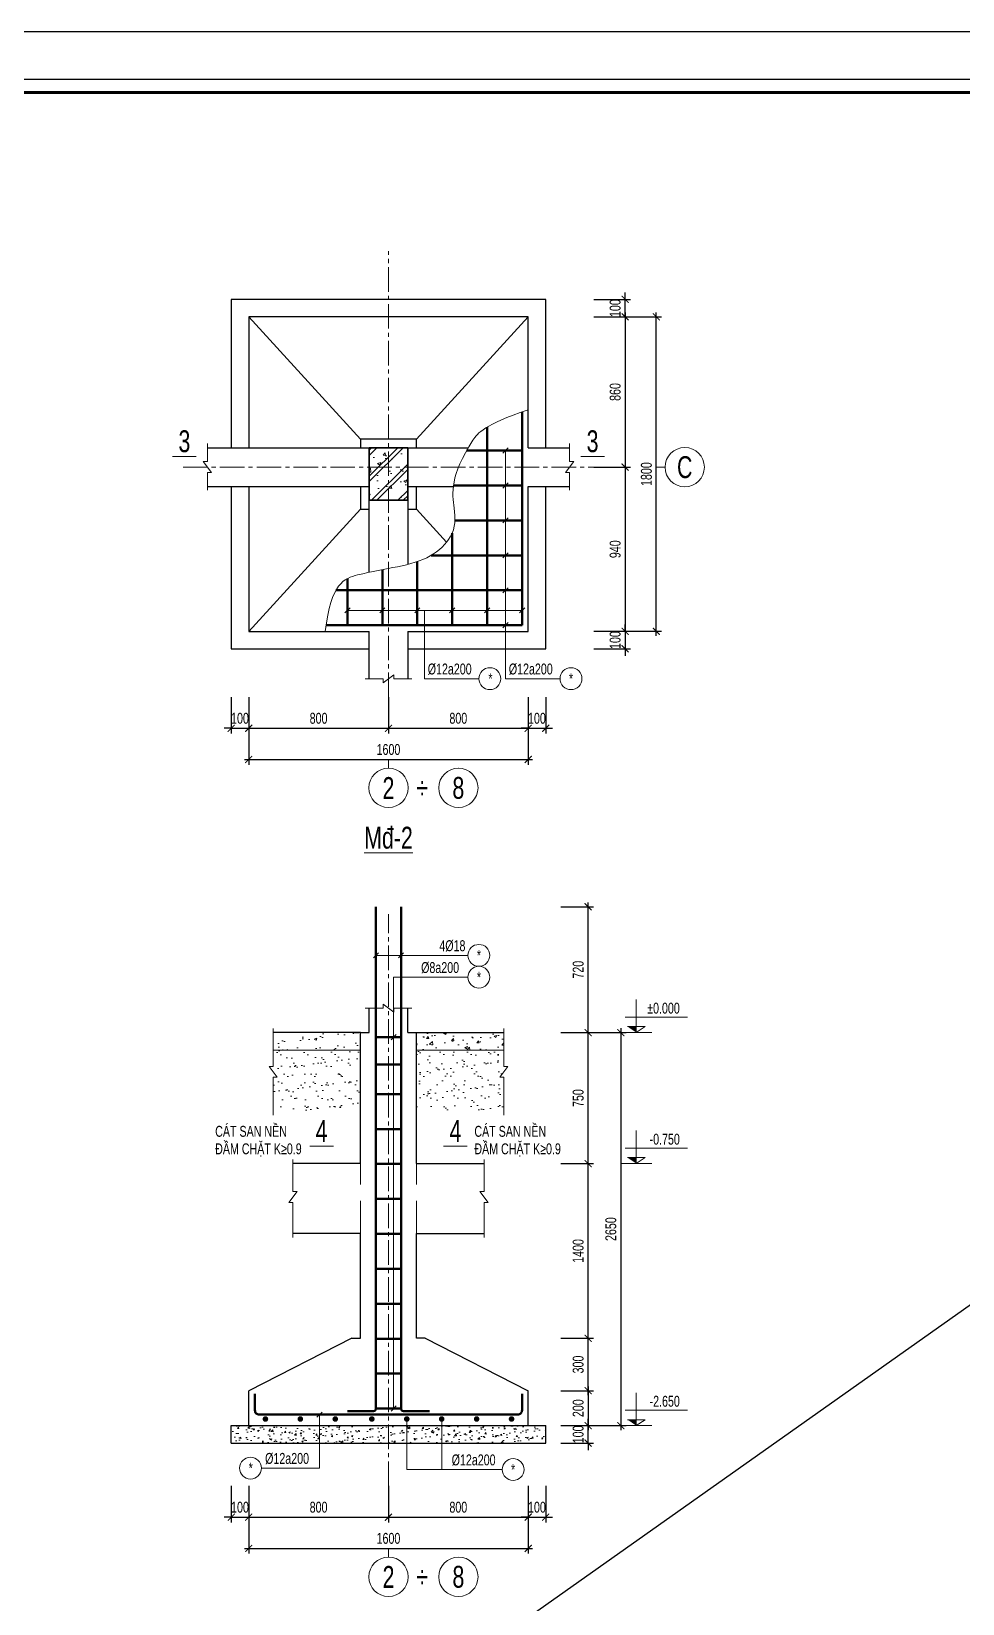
# Model space of a CAD drawing. Header units: millimetres. Extents: x 0 to 84100, y 0 to 59400.
# Drawn here: x 21322 to 42645, y 23405 to 59400 of the extents above; entities that cross this region are included whole.
import ezdxf
from ezdxf.enums import TextEntityAlignment as Align

# ---------------------------------------------------------------- set-up
doc = ezdxf.new("R2010")
doc.units = ezdxf.units.MM
doc.header["$LTSCALE"] = 750
doc.header["$MEASUREMENT"] = 0
doc.linetypes.add('CENTER2', pattern=[1.125, 0.75, -0.125, 0.125, -0.125])
doc.linetypes.add('HIDDEN', pattern=[0.375, 0.25, -0.125])
doc.layers.add('CDC-KHUNGTEN', color=9, linetype='Continuous')
for name, color, linetype, lineweight in [('CDC_01.AXIS', 160, 'CENTER2', 13), ('CDC_02.DIM', 1, 'Continuous', 18), ('CDC_03.BORDER', 3, 'Continuous', 25), ('CDC_04.HIDDEN', 8, 'HIDDEN', 15), ('CDC_05.STEEL', 4, 'Continuous', 50), ('CDC_06.TEXT', 2, 'Continuous', 18), ('CDC_09.COLUMN', 4, 'Continuous', 35), ('CDC_10.HATCH', 251, 'Continuous', 9), ('CDC_11.NOTE', 8, 'Continuous', 18), ('CDC_14.STEELNUM', 9, 'Continuous', 18), ('STEEL_NODE', 6, 'Continuous', 50)]:
    doc.layers.add(name, color=color, linetype=linetype, lineweight=lineweight)
doc.layers.add('KCS_Plotter', color=11, linetype='Continuous', plot=False)
doc.styles.add('KCS_SMTEXT', font='arial.ttf', dxfattribs={"width": 0.7})
doc.styles.add('SMTEXT', font='arial.ttf', dxfattribs={"width": 0.7})
doc.dimstyles.new('KCS_DIM100-25', dxfattribs={"dimscale": 100, "dimtxt": 2.5, "dimasz": 1.6, "dimexe": 1.2, "dimexo": 0, "dimgap": 1, "dimtad": 1, "dimdec": 0, "dimlfac": 0.25, "dimzin": 0, "dimdsep": 46, "dimtxsty": 'KCS_SMTEXT', "dimblk": 'ARCHTICK', "dimcen": 0, "dimdle": 1, "dimclrd": 256, "dimclre": 256, "dimclrt": 2, "dimadec": 0, "dimazin": 0, "dimtfac": 1, "dimtdec": 0, "dimtix": 1, "dimtmove": 2, "dimatfit": 3, "dimfxl": 1, "dimtolj": 1, "dimtzin": 0, "dimarcsym": 0})

# ---------------------------------------------------------------- blocks, each defined once
blk = doc.blocks.new('_ArchTick')
at = {"color": 0, "linetype": 'ByBlock', "const_width": 0.15}
blk.add_lwpolyline([(-0.5, -0.5), (0.5, 0.5)], dxfattribs=at)
blk = doc.blocks.new('*D35')
at = {"layer": 'CDC_02.DIM', "lineweight": -2, "transparency": 16777216}
for p, q in [((25898, 44159), (25898, 43325)), ((26298, 44159), (26298, 43325)), ((25898, 43445), (25738, 43445)), ((25898, 43445), (26298, 43445)), ((26298, 43445), (26458, 43445))]:
    blk.add_line(p, q, dxfattribs=at)
at = {"layer": 'DEFPOINTS', "color": 0, "transparency": 16777216}
for p in [(25898, 44159), (26298, 44159), (26298, 43445)]:
    blk.add_point(p, dxfattribs=at)
at = {"layer": 'CDC_02.DIM', "lineweight": -2, "transparency": 16777216, "xscale": 160, "yscale": 160, "zscale": 160}
blk.add_blockref('_ArchTick', (25898, 43445), dxfattribs=at)
at = {"layer": 'CDC_02.DIM', "lineweight": -2, "transparency": 16777216, "xscale": 160, "yscale": 160, "zscale": 160, "rotation": 180}
blk.add_blockref('_ArchTick', (26298, 43445), dxfattribs=at)
at = {"layer": 'CDC_02.DIM', "color": 2, "transparency": 16777216, "insert": (26098, 43673), "char_height": 250, "attachment_point": 5, "style": 'KCS_SMTEXT'}
blk.add_mtext('\\A1;100', dxfattribs=at)
blk = doc.blocks.new('*D36')
at = {"layer": 'CDC_02.DIM', "lineweight": -2, "transparency": 16777216}
for p, q in [((26298, 44159), (26298, 43325)), ((29498, 44159), (29498, 43325)), ((26198, 43445), (29598, 43445))]:
    blk.add_line(p, q, dxfattribs=at)
at = {"layer": 'DEFPOINTS', "color": 0, "transparency": 16777216}
for p in [(26298, 44159), (29498, 44159), (29498, 43445)]:
    blk.add_point(p, dxfattribs=at)
at = {"layer": 'CDC_02.DIM', "lineweight": -2, "transparency": 16777216, "xscale": 160, "yscale": 160, "zscale": 160, "rotation": 180}
blk.add_blockref('_ArchTick', (26298, 43445), dxfattribs=at)
at = {"layer": 'CDC_02.DIM', "lineweight": -2, "transparency": 16777216, "xscale": 160, "yscale": 160, "zscale": 160}
blk.add_blockref('_ArchTick', (29498, 43445), dxfattribs=at)
at = {"layer": 'CDC_02.DIM', "color": 2, "transparency": 16777216, "insert": (27898, 43673), "char_height": 250, "attachment_point": 5, "style": 'KCS_SMTEXT'}
blk.add_mtext('\\A1;800', dxfattribs=at)
blk = doc.blocks.new('*D37')
at = {"layer": 'CDC_02.DIM', "lineweight": -2, "transparency": 16777216}
for p, q in [((29498, 44159), (29498, 43325)), ((32698, 44159), (32698, 43325)), ((29398, 43445), (32798, 43445))]:
    blk.add_line(p, q, dxfattribs=at)
at = {"layer": 'DEFPOINTS', "color": 0, "transparency": 16777216}
for p in [(29498, 44159), (32698, 44159), (32698, 43445)]:
    blk.add_point(p, dxfattribs=at)
at = {"layer": 'CDC_02.DIM', "lineweight": -2, "transparency": 16777216, "xscale": 160, "yscale": 160, "zscale": 160, "rotation": 180}
blk.add_blockref('_ArchTick', (29498, 43445), dxfattribs=at)
at = {"layer": 'CDC_02.DIM', "lineweight": -2, "transparency": 16777216, "xscale": 160, "yscale": 160, "zscale": 160}
blk.add_blockref('_ArchTick', (32698, 43445), dxfattribs=at)
at = {"layer": 'CDC_02.DIM', "color": 2, "transparency": 16777216, "insert": (31098, 43673), "char_height": 250, "attachment_point": 5, "style": 'KCS_SMTEXT'}
blk.add_mtext('\\A1;800', dxfattribs=at)
blk = doc.blocks.new('*D38')
at = {"layer": 'CDC_02.DIM', "lineweight": -2, "transparency": 16777216}
for p, q in [((32698, 44159), (32698, 43325)), ((33098, 44159), (33098, 43325)), ((32698, 43445), (32538, 43445)), ((32698, 43445), (33098, 43445)), ((33098, 43445), (33258, 43445))]:
    blk.add_line(p, q, dxfattribs=at)
at = {"layer": 'DEFPOINTS', "color": 0, "transparency": 16777216}
for p in [(32698, 44159), (33098, 44159), (33098, 43445)]:
    blk.add_point(p, dxfattribs=at)
at = {"layer": 'CDC_02.DIM', "lineweight": -2, "transparency": 16777216, "xscale": 160, "yscale": 160, "zscale": 160}
blk.add_blockref('_ArchTick', (32698, 43445), dxfattribs=at)
at = {"layer": 'CDC_02.DIM', "lineweight": -2, "transparency": 16777216, "xscale": 160, "yscale": 160, "zscale": 160, "rotation": 180}
blk.add_blockref('_ArchTick', (33098, 43445), dxfattribs=at)
at = {"layer": 'CDC_02.DIM', "color": 2, "transparency": 16777216, "insert": (32898, 43673), "char_height": 250, "attachment_point": 5, "style": 'KCS_SMTEXT'}
blk.add_mtext('\\A1;100', dxfattribs=at)
blk = doc.blocks.new('*D39')
at = {"layer": 'CDC_02.DIM', "lineweight": -2, "transparency": 16777216}
for p, q in [((26298, 44159), (26298, 42611)), ((32698, 44159), (32698, 42611)), ((26198, 42731), (32798, 42731))]:
    blk.add_line(p, q, dxfattribs=at)
at = {"layer": 'DEFPOINTS', "color": 0, "transparency": 16777216}
for p in [(26298, 44159), (32698, 44159), (32698, 42731)]:
    blk.add_point(p, dxfattribs=at)
at = {"layer": 'CDC_02.DIM', "lineweight": -2, "transparency": 16777216, "xscale": 160, "yscale": 160, "zscale": 160, "rotation": 180}
blk.add_blockref('_ArchTick', (26298, 42731), dxfattribs=at)
at = {"layer": 'CDC_02.DIM', "lineweight": -2, "transparency": 16777216, "xscale": 160, "yscale": 160, "zscale": 160}
blk.add_blockref('_ArchTick', (32698, 42731), dxfattribs=at)
at = {"layer": 'CDC_02.DIM', "color": 2, "transparency": 16777216, "insert": (29498, 42958), "char_height": 250, "attachment_point": 5, "style": 'KCS_SMTEXT'}
blk.add_mtext('\\A1;1600', dxfattribs=at)
blk = doc.blocks.new('*D40')
at = {"layer": 'CDC_02.DIM', "lineweight": -2, "transparency": 16777216}
for p, q in [((34918, 52965), (34918, 49325)), ((34204, 52865), (35038, 52865)), ((34204, 49425), (35038, 49425))]:
    blk.add_line(p, q, dxfattribs=at)
at = {"layer": 'DEFPOINTS', "color": 0, "transparency": 16777216}
for p in [(34204, 52865), (34204, 49425), (34918, 49425)]:
    blk.add_point(p, dxfattribs=at)
at = {"layer": 'CDC_02.DIM', "lineweight": -2, "transparency": 16777216, "xscale": 160, "yscale": 160, "zscale": 160}
for p, rotation in [((34918, 52865), 90), ((34918, 49425), 270)]:
    blk.add_blockref('_ArchTick', p, dxfattribs=dict(at, rotation=rotation))
at = {"layer": 'CDC_02.DIM', "color": 2, "transparency": 16777216, "insert": (34690, 51145), "char_height": 250, "attachment_point": 5, "rotation": 90, "style": 'KCS_SMTEXT'}
blk.add_mtext('\\A1;860', dxfattribs=at)
blk = doc.blocks.new('*D41')
at = {"layer": 'CDC_02.DIM', "lineweight": -2, "transparency": 16777216}
for p, q in [((34204, 49425), (35038, 49425)), ((34918, 49525), (34918, 45565)), ((34204, 45665), (35038, 45665))]:
    blk.add_line(p, q, dxfattribs=at)
at = {"layer": 'DEFPOINTS', "color": 0, "transparency": 16777216}
for p in [(34204, 49425), (34204, 45665), (34918, 45665)]:
    blk.add_point(p, dxfattribs=at)
at = {"layer": 'CDC_02.DIM', "lineweight": -2, "transparency": 16777216, "xscale": 160, "yscale": 160, "zscale": 160}
for p, rotation in [((34918, 49425), 90), ((34918, 45665), 270)]:
    blk.add_blockref('_ArchTick', p, dxfattribs=dict(at, rotation=rotation))
at = {"layer": 'CDC_02.DIM', "color": 2, "transparency": 16777216, "insert": (34690, 47545), "char_height": 250, "attachment_point": 5, "rotation": 90, "style": 'KCS_SMTEXT'}
blk.add_mtext('\\A1;940', dxfattribs=at)
blk = doc.blocks.new('*D42')
at = {"layer": 'CDC_02.DIM', "lineweight": -2, "transparency": 16777216}
for p, q in [((34918, 45665), (34918, 45825)), ((34204, 45665), (35038, 45665)), ((34918, 45665), (34918, 45265)), ((34204, 45265), (35038, 45265)), ((34918, 45265), (34918, 45105))]:
    blk.add_line(p, q, dxfattribs=at)
at = {"layer": 'DEFPOINTS', "color": 0, "transparency": 16777216}
for p in [(34204, 45665), (34204, 45265), (34918, 45265)]:
    blk.add_point(p, dxfattribs=at)
at = {"layer": 'CDC_02.DIM', "lineweight": -2, "transparency": 16777216, "xscale": 160, "yscale": 160, "zscale": 160}
for p, rotation in [((34918, 45665), 270), ((34918, 45265), 90)]:
    blk.add_blockref('_ArchTick', p, dxfattribs=dict(at, rotation=rotation))
at = {"layer": 'CDC_02.DIM', "color": 2, "transparency": 16777216, "insert": (34690, 45465), "char_height": 250, "attachment_point": 5, "rotation": 90, "style": 'KCS_SMTEXT'}
blk.add_mtext('\\A1;100', dxfattribs=at)
blk = doc.blocks.new('*D43')
at = {"layer": 'CDC_02.DIM', "lineweight": -2, "transparency": 16777216}
for p, q in [((35632, 45565), (35632, 52965)), ((34204, 52865), (35752, 52865)), ((34204, 45665), (35752, 45665))]:
    blk.add_line(p, q, dxfattribs=at)
at = {"layer": 'DEFPOINTS', "color": 0, "transparency": 16777216}
for p in [(34204, 52865), (35632, 52865), (34204, 45665)]:
    blk.add_point(p, dxfattribs=at)
at = {"layer": 'CDC_02.DIM', "lineweight": -2, "transparency": 16777216, "xscale": 160, "yscale": 160, "zscale": 160}
for p, rotation in [((35632, 52865), 90), ((35632, 45665), 270)]:
    blk.add_blockref('_ArchTick', p, dxfattribs=dict(at, rotation=rotation))
at = {"layer": 'CDC_02.DIM', "color": 2, "transparency": 16777216, "insert": (35405, 49265), "char_height": 250, "attachment_point": 5, "rotation": 90, "style": 'KCS_SMTEXT'}
blk.add_mtext('\\A1;1800', dxfattribs=at)
blk = doc.blocks.new('*D44')
at = {"layer": 'CDC_02.DIM', "lineweight": -2, "transparency": 16777216}
for p, q in [((34918, 53265), (34918, 53425)), ((34204, 53265), (35038, 53265)), ((34918, 52865), (34918, 53265)), ((34204, 52865), (35038, 52865)), ((34918, 52865), (34918, 52705))]:
    blk.add_line(p, q, dxfattribs=at)
at = {"layer": 'DEFPOINTS', "color": 0, "transparency": 16777216}
for p in [(34204, 53265), (34918, 53265), (34204, 52865)]:
    blk.add_point(p, dxfattribs=at)
at = {"layer": 'CDC_02.DIM', "lineweight": -2, "transparency": 16777216, "xscale": 160, "yscale": 160, "zscale": 160}
for p, rotation in [((34918, 53265), 270), ((34918, 52865), 90)]:
    blk.add_blockref('_ArchTick', p, dxfattribs=dict(at, rotation=rotation))
at = {"layer": 'CDC_02.DIM', "color": 2, "transparency": 16777216, "insert": (34690, 53065), "char_height": 250, "attachment_point": 5, "rotation": 90, "style": 'KCS_SMTEXT'}
blk.add_mtext('\\A1;100', dxfattribs=at)
blk = doc.blocks.new('*D45')
at = {"layer": 'CDC_02.DIM', "lineweight": -2, "transparency": 16777216}
for p, q in [((33444, 27478), (34191, 27478)), ((34071, 27478), (34071, 27638)), ((34071, 27078), (34071, 27478)), ((33444, 27078), (34191, 27078)), ((34071, 27078), (34071, 26918))]:
    blk.add_line(p, q, dxfattribs=at)
at = {"layer": 'DEFPOINTS', "color": 0, "transparency": 16777216}
for p in [(33444, 27478), (34071, 27478), (33444, 27078)]:
    blk.add_point(p, dxfattribs=at)
at = {"layer": 'CDC_02.DIM', "lineweight": -2, "transparency": 16777216, "xscale": 160, "yscale": 160, "zscale": 160}
for p, rotation in [((34071, 27478), 270), ((34071, 27078), 90)]:
    blk.add_blockref('_ArchTick', p, dxfattribs=dict(at, rotation=rotation))
at = {"layer": 'CDC_02.DIM', "color": 2, "transparency": 16777216, "insert": (33843, 27278), "char_height": 250, "attachment_point": 5, "rotation": 90, "style": 'KCS_SMTEXT'}
blk.add_mtext('\\A1;100', dxfattribs=at)
blk = doc.blocks.new('*D46')
at = {"layer": 'CDC_02.DIM', "lineweight": -2, "transparency": 16777216}
for p, q in [((33444, 33478), (34191, 33478)), ((34071, 29378), (34071, 33578)), ((33444, 29478), (34191, 29478))]:
    blk.add_line(p, q, dxfattribs=at)
at = {"layer": 'DEFPOINTS', "color": 0, "transparency": 16777216}
for p in [(33444, 33478), (34071, 33478), (33444, 29478)]:
    blk.add_point(p, dxfattribs=at)
at = {"layer": 'CDC_02.DIM', "lineweight": -2, "transparency": 16777216, "xscale": 160, "yscale": 160, "zscale": 160}
for p, rotation in [((34071, 33478), 90), ((34071, 29478), 270)]:
    blk.add_blockref('_ArchTick', p, dxfattribs=dict(at, rotation=rotation))
at = {"layer": 'CDC_02.DIM', "color": 2, "transparency": 16777216, "insert": (33843, 31478), "char_height": 250, "attachment_point": 5, "rotation": 90, "style": 'KCS_SMTEXT'}
blk.add_mtext('\\A1;1400', dxfattribs=at)
blk = doc.blocks.new('*D47')
at = {"layer": 'CDC_02.DIM', "lineweight": -2, "transparency": 16777216}
for p, q in [((33444, 36478), (34191, 36478)), ((34071, 33378), (34071, 36578)), ((33444, 33478), (34191, 33478))]:
    blk.add_line(p, q, dxfattribs=at)
at = {"layer": 'DEFPOINTS', "color": 0, "transparency": 16777216}
for p in [(33444, 36478), (34071, 36478), (33444, 33478)]:
    blk.add_point(p, dxfattribs=at)
at = {"layer": 'CDC_02.DIM', "lineweight": -2, "transparency": 16777216, "xscale": 160, "yscale": 160, "zscale": 160}
for p, rotation in [((34071, 36478), 90), ((34071, 33478), 270)]:
    blk.add_blockref('_ArchTick', p, dxfattribs=dict(at, rotation=rotation))
at = {"layer": 'CDC_02.DIM', "color": 2, "transparency": 16777216, "insert": (33843, 34978), "char_height": 250, "attachment_point": 5, "rotation": 90, "style": 'KCS_SMTEXT'}
blk.add_mtext('\\A1;750', dxfattribs=at)
blk = doc.blocks.new('*D48')
at = {"layer": 'CDC_02.DIM', "lineweight": -2, "transparency": 16777216}
for p, q in [((33444, 28278), (34191, 28278)), ((34071, 28378), (34071, 27378)), ((33444, 27478), (34191, 27478))]:
    blk.add_line(p, q, dxfattribs=at)
at = {"layer": 'DEFPOINTS', "color": 0, "transparency": 16777216}
for p in [(33444, 28278), (33444, 27478), (34071, 27478)]:
    blk.add_point(p, dxfattribs=at)
at = {"layer": 'CDC_02.DIM', "lineweight": -2, "transparency": 16777216, "xscale": 160, "yscale": 160, "zscale": 160}
for p, rotation in [((34071, 28278), 90), ((34071, 27478), 270)]:
    blk.add_blockref('_ArchTick', p, dxfattribs=dict(at, rotation=rotation))
at = {"layer": 'CDC_02.DIM', "color": 2, "transparency": 16777216, "insert": (33843, 27878), "char_height": 250, "attachment_point": 5, "rotation": 90, "style": 'KCS_SMTEXT'}
blk.add_mtext('\\A1;200', dxfattribs=at)
blk = doc.blocks.new('*D49')
at = {"layer": 'CDC_02.DIM', "lineweight": -2, "transparency": 16777216}
for p, q in [((34071, 28178), (34071, 29578)), ((33444, 29478), (34191, 29478)), ((33444, 28278), (34191, 28278))]:
    blk.add_line(p, q, dxfattribs=at)
at = {"layer": 'DEFPOINTS', "color": 0, "transparency": 16777216}
for p in [(33444, 29478), (34071, 29478), (33444, 28278)]:
    blk.add_point(p, dxfattribs=at)
at = {"layer": 'CDC_02.DIM', "lineweight": -2, "transparency": 16777216, "xscale": 160, "yscale": 160, "zscale": 160}
for p, rotation in [((34071, 29478), 90), ((34071, 28278), 270)]:
    blk.add_blockref('_ArchTick', p, dxfattribs=dict(at, rotation=rotation))
at = {"layer": 'CDC_02.DIM', "color": 2, "transparency": 16777216, "insert": (33843, 28878), "char_height": 250, "attachment_point": 5, "rotation": 90, "style": 'KCS_SMTEXT'}
blk.add_mtext('\\A1;300', dxfattribs=at)
blk = doc.blocks.new('*D50')
at = {"layer": 'CDC_02.DIM', "lineweight": -2, "transparency": 16777216}
for p, q in [((33444, 36478), (34939, 36478)), ((34819, 36578), (34819, 27378)), ((33444, 27478), (34939, 27478))]:
    blk.add_line(p, q, dxfattribs=at)
at = {"layer": 'DEFPOINTS', "color": 0, "transparency": 16777216}
for p in [(33444, 36478), (33444, 27478), (34819, 27478)]:
    blk.add_point(p, dxfattribs=at)
at = {"layer": 'CDC_02.DIM', "lineweight": -2, "transparency": 16777216, "xscale": 160, "yscale": 160, "zscale": 160}
for p, rotation in [((34819, 36478), 90), ((34819, 27478), 270)]:
    blk.add_blockref('_ArchTick', p, dxfattribs=dict(at, rotation=rotation))
at = {"layer": 'CDC_02.DIM', "color": 2, "transparency": 16777216, "insert": (34591, 31978), "char_height": 250, "attachment_point": 5, "rotation": 90, "style": 'KCS_SMTEXT'}
blk.add_mtext('\\A1;2650', dxfattribs=at)
blk = doc.blocks.new('*D51')
at = {"layer": 'CDC_02.DIM', "lineweight": -2, "transparency": 16777216}
for p, q in [((33444, 39358), (34191, 39358)), ((34071, 36378), (34071, 39458)), ((33444, 36478), (34191, 36478))]:
    blk.add_line(p, q, dxfattribs=at)
at = {"layer": 'DEFPOINTS', "color": 0, "transparency": 16777216}
for p in [(33444, 39358), (34071, 39358), (33444, 36478)]:
    blk.add_point(p, dxfattribs=at)
at = {"layer": 'CDC_02.DIM', "lineweight": -2, "transparency": 16777216, "xscale": 160, "yscale": 160, "zscale": 160}
for p, rotation in [((34071, 39358), 90), ((34071, 36478), 270)]:
    blk.add_blockref('_ArchTick', p, dxfattribs=dict(at, rotation=rotation))
at = {"layer": 'CDC_02.DIM', "color": 2, "transparency": 16777216, "insert": (33843, 37918), "char_height": 250, "attachment_point": 5, "rotation": 90, "style": 'KCS_SMTEXT'}
blk.add_mtext('\\A1;720', dxfattribs=at)
blk = doc.blocks.new('*D62')
at = {"layer": 'CDC_02.DIM', "lineweight": -2, "transparency": 16777216}
for p, q in [((25898, 26097), (25898, 25263)), ((26298, 26097), (26298, 25263)), ((25898, 25383), (25738, 25383)), ((25898, 25383), (26298, 25383)), ((26298, 25383), (26458, 25383))]:
    blk.add_line(p, q, dxfattribs=at)
at = {"layer": 'DEFPOINTS', "color": 0, "transparency": 16777216}
for p in [(25898, 26097), (26298, 26097), (26298, 25383)]:
    blk.add_point(p, dxfattribs=at)
at = {"layer": 'CDC_02.DIM', "lineweight": -2, "transparency": 16777216, "xscale": 160, "yscale": 160, "zscale": 160}
blk.add_blockref('_ArchTick', (25898, 25383), dxfattribs=at)
at = {"layer": 'CDC_02.DIM', "lineweight": -2, "transparency": 16777216, "xscale": 160, "yscale": 160, "zscale": 160, "rotation": 180}
blk.add_blockref('_ArchTick', (26298, 25383), dxfattribs=at)
at = {"layer": 'CDC_02.DIM', "color": 2, "transparency": 16777216, "insert": (26098, 25610), "char_height": 250, "attachment_point": 5, "style": 'KCS_SMTEXT'}
blk.add_mtext('\\A1;100', dxfattribs=at)
blk = doc.blocks.new('*D63')
at = {"layer": 'CDC_02.DIM', "lineweight": -2, "transparency": 16777216}
for p, q in [((26298, 26097), (26298, 25263)), ((29498, 26097), (29498, 25263)), ((26198, 25383), (29598, 25383))]:
    blk.add_line(p, q, dxfattribs=at)
at = {"layer": 'DEFPOINTS', "color": 0, "transparency": 16777216}
for p in [(26298, 26097), (29498, 26097), (29498, 25383)]:
    blk.add_point(p, dxfattribs=at)
at = {"layer": 'CDC_02.DIM', "lineweight": -2, "transparency": 16777216, "xscale": 160, "yscale": 160, "zscale": 160, "rotation": 180}
blk.add_blockref('_ArchTick', (26298, 25383), dxfattribs=at)
at = {"layer": 'CDC_02.DIM', "lineweight": -2, "transparency": 16777216, "xscale": 160, "yscale": 160, "zscale": 160}
blk.add_blockref('_ArchTick', (29498, 25383), dxfattribs=at)
at = {"layer": 'CDC_02.DIM', "color": 2, "transparency": 16777216, "insert": (27898, 25610), "char_height": 250, "attachment_point": 5, "style": 'KCS_SMTEXT'}
blk.add_mtext('\\A1;800', dxfattribs=at)
blk = doc.blocks.new('*D64')
at = {"layer": 'CDC_02.DIM', "lineweight": -2, "transparency": 16777216}
for p, q in [((29498, 26097), (29498, 25263)), ((32698, 26097), (32698, 25263)), ((29398, 25383), (32798, 25383))]:
    blk.add_line(p, q, dxfattribs=at)
at = {"layer": 'DEFPOINTS', "color": 0, "transparency": 16777216}
for p in [(29498, 26097), (32698, 26097), (32698, 25383)]:
    blk.add_point(p, dxfattribs=at)
at = {"layer": 'CDC_02.DIM', "lineweight": -2, "transparency": 16777216, "xscale": 160, "yscale": 160, "zscale": 160, "rotation": 180}
blk.add_blockref('_ArchTick', (29498, 25383), dxfattribs=at)
at = {"layer": 'CDC_02.DIM', "lineweight": -2, "transparency": 16777216, "xscale": 160, "yscale": 160, "zscale": 160}
blk.add_blockref('_ArchTick', (32698, 25383), dxfattribs=at)
at = {"layer": 'CDC_02.DIM', "color": 2, "transparency": 16777216, "insert": (31098, 25610), "char_height": 250, "attachment_point": 5, "style": 'KCS_SMTEXT'}
blk.add_mtext('\\A1;800', dxfattribs=at)
blk = doc.blocks.new('*D65')
at = {"layer": 'CDC_02.DIM', "lineweight": -2, "transparency": 16777216}
for p, q in [((32698, 26097), (32698, 25263)), ((33098, 26097), (33098, 25263)), ((32698, 25383), (32538, 25383)), ((32698, 25383), (33098, 25383)), ((33098, 25383), (33258, 25383))]:
    blk.add_line(p, q, dxfattribs=at)
at = {"layer": 'DEFPOINTS', "color": 0, "transparency": 16777216}
for p in [(32698, 26097), (33098, 26097), (33098, 25383)]:
    blk.add_point(p, dxfattribs=at)
at = {"layer": 'CDC_02.DIM', "lineweight": -2, "transparency": 16777216, "xscale": 160, "yscale": 160, "zscale": 160}
blk.add_blockref('_ArchTick', (32698, 25383), dxfattribs=at)
at = {"layer": 'CDC_02.DIM', "lineweight": -2, "transparency": 16777216, "xscale": 160, "yscale": 160, "zscale": 160, "rotation": 180}
blk.add_blockref('_ArchTick', (33098, 25383), dxfattribs=at)
at = {"layer": 'CDC_02.DIM', "color": 2, "transparency": 16777216, "insert": (32898, 25610), "char_height": 250, "attachment_point": 5, "style": 'KCS_SMTEXT'}
blk.add_mtext('\\A1;100', dxfattribs=at)
blk = doc.blocks.new('*D66')
at = {"layer": 'CDC_02.DIM', "lineweight": -2, "transparency": 16777216}
for p, q in [((26298, 26097), (26298, 24548)), ((32698, 26097), (32698, 24548)), ((26198, 24668), (32798, 24668))]:
    blk.add_line(p, q, dxfattribs=at)
at = {"layer": 'DEFPOINTS', "color": 0, "transparency": 16777216}
for p in [(26298, 26097), (32698, 26097), (32698, 24668)]:
    blk.add_point(p, dxfattribs=at)
at = {"layer": 'CDC_02.DIM', "lineweight": -2, "transparency": 16777216, "xscale": 160, "yscale": 160, "zscale": 160, "rotation": 180}
blk.add_blockref('_ArchTick', (26298, 24668), dxfattribs=at)
at = {"layer": 'CDC_02.DIM', "lineweight": -2, "transparency": 16777216, "xscale": 160, "yscale": 160, "zscale": 160}
blk.add_blockref('_ArchTick', (32698, 24668), dxfattribs=at)
at = {"layer": 'CDC_02.DIM', "color": 2, "transparency": 16777216, "insert": (29498, 24896), "char_height": 250, "attachment_point": 5, "style": 'KCS_SMTEXT'}
blk.add_mtext('\\A1;1600', dxfattribs=at)
blk = doc.blocks.new('Khung tên chuẩn')
at = {"layer": 'CDC-KHUNGTEN', "color": 8}
blk.add_lwpolyline([(75096, 1100), (83000, 1100), (83000, 58300), (3000, 58300), (3000, 1100), (75096, 1100)], dxfattribs=at)
at = {"layer": 'CDC-KHUNGTEN', "color": 255, "lineweight": 60}
blk.add_lwpolyline([(74900, 1400), (74900, 58000), (3300, 58000), (3300, 1400), (74900, 1400)], close=True, dxfattribs=at)
at = {"layer": 'DEFPOINTS', "color": 1, "ltscale": 0.2}
blk.add_lwpolyline([(0, 0), (0, 59400), (84100, 59400), (84100, 0), (0, 0)], close=True, dxfattribs=at)

msp = doc.modelspace()

# ---------------------------------------------------------------- hatches: boundary and pattern name
at = {"layer": 'CDC_10.HATCH'}
h = msp.add_hatch(dxfattribs=at)
h.set_pattern_fill('BT-01', color=256, scale=100, pattern_type=2)
h.set_pattern_definition([(50, (-206633.6, 20758.8), (717.2602, -62.7521), [75, -825]), (355, (-206633.6, 20758.8), (-138.7513, 752.1921), [60, -660]), (100.4514, (-206573.8, 20753.55), (578.5094, 689.4395), [63.7402, -701.1421]), (46.1842, (-206633.6, 20958.8), (1067.241, -165.519), [112.5, -1237.5]), (96.6356, (-206544.7, 20945), (934.6627, 974.118), [95.6103, -1051.713]), (351.1842, (-206633.6, 20958.8), (934.662, 974.1186), [90, -990]), (21, (-206533.6, 20908.8), (596.907, -402.6189), [75, -825]), (326, (-206533.6, 20908.8), (243.3153, 725.15), [60, -660]), (71.4514, (-206483.85, 20875.2), (840.2226, 322.5305), [63.7402, -701.1421]), (37.5, (-206633.6, 20758.78), (12.15986, 332.89385), [0, -652, 0, -670, 0, -662.5]), (7.5, (-206633.6, 20758.78), (263.06954, 394.4117), [0, -382, 0, -637, 0, -252.5]), (327.5, (-206856.6, 20758.78), (533.82244, -22.55487), [0, -250, 0, -780, 0, -1035]), (317.5, (-206956.6, 20758.8), (583.1862, 100.105), [0, -325, 0, -518, 0, -735]), (45, (-206633.6, 20758.78), (-300.5204, 300.5204), []), (45, (-206633.6, 20881.28), (-300.5204, 300.5204), [])])
h.paths.add_polyline_path([(29058.5, 48664.7), (29938.5, 48664.7), (29938.5, 49864.7), (29058.5, 49864.7)])
h = msp.add_hatch(dxfattribs=at)
h.set_pattern_fill('AR-CONC', color=256, scale=80)
h.set_pattern_definition([(50, (-547400.04, 1378136.47), (573.80815, -50.20171), [60, -660]), (355, (-547400.04, 1378136.5), (-111.00107, 601.7537), [48, -528]), (100.451444, (-547352.2, 1378132.3), (462.80708, 551.552), [50.99215, -560.9137]), (46.1842, (-547400.04, 1378296.5), (853.79306, -132.41542), [90, -990]), (96.635635, (-547328.9, 1378285.4), (747.72956, 779.2949), [76.48827, -841.371]), (351.184164, (-547400, 1378296.5), (747.72956, 779.2949), [72, -792]), (21, (-547320.04, 1378256.47), (477.52564, -322.09511), [60, -660]), (326, (-547320.04, 1378256.5), (194.65227, 580.12004), [48, -528]), (71.451445, (-547280.25, 1378229.63), (672.1779, 258.02492), [50.99215, -560.9137]), (37.5, (-547400.04, 1378136.47), (9.727884, 266.315083), [0, -521.6, 0, -536, 0, -530]), (7.5, (-547400.04, 1378136.47), (210.45563, 315.52937), [0, -305.6, 0, -509.6, 0, -202]), (327.5, (-547578.44, 1378136.47), (427.05795, -18.043897), [0, -200, 0, -624, 0, -828]), (317.5, (-547658.44, 1378136.47), (466.54894, 80.08399), [0, -260, 0, -414.4, 0, -588])])
h.paths.add_polyline_path([(26858.5, 36478.4), (28858.5, 36478.4), (28858.5, 36078.4), (26858.5, 36078.4)])
h = msp.add_hatch(dxfattribs=at)
h.set_pattern_fill('AR-CONC', color=256, scale=80)
h.set_pattern_definition([(50, (-547400.04, 1378136.47), (573.80815, -50.20171), [60, -660]), (355, (-547400.04, 1378136.5), (-111.00107, 601.7537), [48, -528]), (100.451444, (-547352.2, 1378132.3), (462.80708, 551.552), [50.99215, -560.9137]), (46.1842, (-547400.04, 1378296.5), (853.79306, -132.41542), [90, -990]), (96.635635, (-547328.9, 1378285.4), (747.72956, 779.2949), [76.48827, -841.371]), (351.184164, (-547400, 1378296.5), (747.72956, 779.2949), [72, -792]), (21, (-547320.04, 1378256.47), (477.52564, -322.09511), [60, -660]), (326, (-547320.04, 1378256.5), (194.65227, 580.12004), [48, -528]), (71.451445, (-547280.25, 1378229.63), (672.1779, 258.02492), [50.99215, -560.9137]), (37.5, (-547400.04, 1378136.47), (9.727884, 266.315083), [0, -521.6, 0, -536, 0, -530]), (7.5, (-547400.04, 1378136.47), (210.45563, 315.52937), [0, -305.6, 0, -509.6, 0, -202]), (327.5, (-547578.44, 1378136.47), (427.05795, -18.043897), [0, -200, 0, -624, 0, -828]), (317.5, (-547658.44, 1378136.47), (466.54894, 80.08399), [0, -260, 0, -414.4, 0, -588])])
h.paths.add_polyline_path([(32138.5, 36478.4), (30138.5, 36478.4), (30138.5, 36078.4), (32138.5, 36078.4)])
h = msp.add_hatch(dxfattribs=at)
h.set_pattern_fill('AR-SAND', color=256, scale=200)
h.set_pattern_definition([(37.5, (-335824.17, 697836.86), (-12.59867, 385.36475), [0, -304, 0, -340, 0, -325]), (7.5, (-335824.2, 697836.86), (353.95534, 564.4292), [0, -164, 0, -274, 0, -105]), (327.5, (-336070.17, 697836.86), (622.82837, 1.13181), [0, -100, 0, -360, 0, -470]), (317.5, (-336070.2, 697836.86), (601.22532, 175.5351), [0, -50, 0, -236, 0, -270])])
h.paths.add_polyline_path([(26858.5, 35703.4), (26858.5, 36078.4), (28858.5, 36078.4), (28858.5, 34678.4), (26858.5, 34678.4), (26858.5, 35453.4), (26952.2, 35453.4), (26764.7, 35703.4)])
h = msp.add_hatch(dxfattribs=at)
h.set_pattern_fill('AR-SAND', color=256, scale=200)
h.set_pattern_definition([(37.5, (-335824.17, 697836.86), (-12.59867, 385.36475), [0, -304, 0, -340, 0, -325]), (7.5, (-335824.2, 697836.86), (353.95534, 564.4292), [0, -164, 0, -274, 0, -105]), (327.5, (-336070.17, 697836.86), (622.82837, 1.13181), [0, -100, 0, -360, 0, -470]), (317.5, (-336070.2, 697836.86), (601.22532, 175.5351), [0, -50, 0, -236, 0, -270])])
h.paths.add_polyline_path([(32138.5, 35703.4), (32138.5, 36078.4), (30138.5, 36078.4), (30138.5, 34678.4), (32138.5, 34678.4), (32138.5, 35453.4), (32044.7, 35453.4), (32232.2, 35703.4)])
h = msp.add_hatch(dxfattribs=at)
h.set_pattern_fill('AR-CONC', color=256, scale=50, style=0)
h.set_pattern_definition([(50, (-262094.95, 141429.94), (358.6301, -31.37607), [37.5, -412.5]), (355, (-262094.95, 141429.94), (-69.37567, 376.09607), [30, -330]), (100.45144, (-262065.06, 141427.33), (289.25442, 344.72), [31.8701, -350.57106]), (46.1842, (-262094.95, 141529.94), (533.62067, -82.75964), [56.25, -618.75]), (96.63564, (-262050.5, 141523.05), (467.331, 487.0593), [47.8052, -525.8569]), (351.18416, (-262094.95, 141529.94), (467.331, 487.0593), [45, -495]), (21, (-262044.95, 141504.94), (298.45353, -201.30945), [37.5, -412.5]), (326, (-262044.95, 141504.94), (121.65767, 362.57502), [30, -330]), (71.45144, (-262020.08, 141488.17), (420.1112, 161.26558), [31.8701, -350.57106]), (37.5, (-262094.95, 141429.94), (6.07993, 166.446927), [0, -326, 0, -335, 0, -331.25]), (7.5, (-262094.95, 141429.94), (131.53477, 197.20586), [0, -191, 0, -318.5, 0, -126.25]), (327.5, (-262206.45, 141429.94), (266.91122, -11.277436), [0, -125, 0, -390, 0, -517.5]), (317.5, (-262256.45, 141429.94), (291.59308, 50.05249), [0, -162.5, 0, -259, 0, -367.5])])
h.paths.add_polyline_path([(33098.5, 27078.4), (33098.5, 27478.4), (25898.5, 27478.4), (25898.5, 27078.4)])

# ---------------------------------------------------------------- linework, layer by layer
at = {"layer": 'CDC_01.AXIS'}
for p, q in [((29498.5, 44159.4), (29498.5, 54370)), ((24793.2, 49424.7), (34203.8, 49424.7)), ((29498.5, 26097), (29498.5, 39192.9))]:
    msp.add_line(p, q, dxfattribs=at)
at = {"layer": 'CDC_02.DIM'}
for p, q in [((35832.4, 49424.7), (35632.4, 49424.7)), ((29498.5, 42530.7), (29498.5, 42730.7)), ((35173.8, 37233.4), (35173.8, 36478.4)), ((34921.9, 36834.7), (36343.3, 36834.7)), ((34818.7, 36478.4), (35529.4, 36478.4)), ((34972.3, 36614.8), (35375.3, 36614.8)), ((34972.3, 36614.8), (35375.3, 36614.8)), ((35173.8, 36478.4), (35375.3, 36614.8)), ((35173.8, 34233.4), (35173.8, 33478.4)), ((34818.7, 33478.4), (35529.4, 33478.4)), ((34921.9, 33834.7), (36343.3, 33834.7)), ((34972.3, 33614.8), (35375.3, 33614.8)), ((34972.3, 33614.8), (35375.3, 33614.8)), ((35173.8, 33478.4), (35375.3, 33614.8)), ((35173.8, 28233.4), (35173.8, 27478.4)), ((34921.9, 27834.7), (36343.3, 27834.7)), ((34818.7, 27478.4), (35529.4, 27478.4)), ((34972.3, 27614.8), (35375.3, 27614.8)), ((34972.3, 27614.8), (35375.3, 27614.8)), ((35173.8, 27478.4), (35375.3, 27614.8)), ((29498.5, 24468.3), (29498.5, 24668.3))]:
    msp.add_line(p, q, dxfattribs=at)
for centre, start, end in [((36282.4, 49424.7), 180.12732, 180), ((29498.5, 42080.7), 90.12732, 90), ((31098.5, 42080.7), 90.12732, 90), ((29499.5, 24018.3), 90.12732, 90), ((31099.5, 24018.3), 90.12732, 90)]:
    msp.add_arc(centre, 450, start, end, dxfattribs=at)
for points in [[(34972.3, 36614.8), (35173.8, 36614.8), (35173.8, 36478.4)], [(34972.3, 33614.8), (35173.8, 33614.8), (35173.8, 33478.4)], [(34972.3, 27614.8), (35173.8, 27614.8), (35173.8, 27478.4)]]:
    msp.add_solid(points, dxfattribs=at)
at = {"layer": 'CDC_03.BORDER'}
for p, q in [((28858.5, 50064.7), (26298.5, 52864.7)), ((30138.5, 50064.7), (32698.5, 52864.7)), ((29058.5, 47018.1), (29058.5, 48984.7)), ((29938.5, 48984.7), (29938.5, 47197.5)), ((28858.5, 48464.7), (26298.5, 45664.7)), ((30138.5, 48464.7), (30829.7, 47708.7)), ((29058.5, 44577.4), (29058.5, 45664.7)), ((29938.5, 45664.7), (29938.5, 44577.4)), ((29058.5, 36478.4), (29058.5, 37035.4)), ((29938.5, 36478.4), (29938.5, 37035.4)), ((28858.5, 36478.4), (26858.5, 36478.4)), ((28858.5, 36478.4), (29058.5, 36478.4)), ((28858.5, 33478.4), (28858.5, 36478.4)), ((29938.5, 36478.4), (30138.5, 36478.4)), ((30138.5, 33478.4), (30138.5, 36478.4)), ((30138.5, 36478.4), (32138.5, 36478.4)), ((28858.5, 33478.4), (27310.4, 33478.4)), ((30138.5, 33478.4), (31686.5, 33478.4)), ((28858.5, 31878.4), (27310.4, 31878.4)), ((28858.5, 31878.4), (27310.4, 31878.4)), ((28858.5, 29478.4), (28858.5, 31878.4)), ((30138.5, 29478.4), (30138.5, 31878.4)), ((30138.5, 31878.4), (31686.5, 31878.4)), ((30138.5, 31878.4), (31686.5, 31878.4)), ((28658.5, 29478.4), (26298.5, 28278.4)), ((28658.5, 29478.4), (28858.5, 29478.4)), ((30338.5, 29478.4), (30138.5, 29478.4)), ((30338.5, 29478.4), (32698.5, 28278.4)), ((26298.5, 27478.4), (26298.5, 28278.4)), ((32698.5, 27478.4), (32698.5, 28278.4)), ((25898.5, 27478.4), (33098.5, 27478.4)), ((25898.5, 27078.4), (25898.5, 27478.4)), ((33098.5, 27078.4), (33098.5, 27478.4)), ((25898.5, 27078.4), (33098.5, 27078.4))]:
    msp.add_line(p, q, dxfattribs=at)
at = {"layer": 'CDC_03.BORDER', "color": 1}
for points in [[(29498.5, 53264.7), (25898.5, 53264.7), (25898.5, 49864.7)], [(33098.5, 49864.7), (33098.5, 53264.7), (29498.5, 53264.7)], [(25898.5, 48984.7), (25898.5, 45264.7), (29058.5, 45264.7)], [(29938.5, 45264.7), (33098.5, 45264.7), (33098.5, 48984.7)]]:
    msp.add_lwpolyline(points, dxfattribs=at)
at = {"layer": 'CDC_03.BORDER'}
for points in [[(29498.5, 52864.7), (26298.5, 52864.7), (26298.5, 49864.7)], [(32698.5, 49864.7), (32698.5, 52864.7), (29498.5, 52864.7)], [(30138.5, 49864.7), (30138.5, 50064.7), (28858.5, 50064.7), (28858.5, 49864.7)], [(25350.7, 49864.7), (31323, 49864.7)], [(32698.5, 49864.7), (33646.3, 49864.7)], [(25350.7, 48984.7), (29058.5, 48984.7)], [(26298.5, 48984.7), (26298.5, 45664.7), (29058.5, 45664.7)], [(28858.5, 48984.7), (28858.5, 48464.7), (29058.5, 48464.7)], [(29938.5, 48984.7), (30984.3, 48984.7)], [(29938.5, 45664.7), (32698.5, 45664.7), (32698.5, 48984.7)], [(29938.5, 48464.7), (30138.5, 48464.7), (30138.5, 48984.7)], [(32698.5, 48984.7), (33646.3, 48984.7)]]:
    msp.add_lwpolyline(points, dxfattribs=at)
at = {"layer": 'CDC_04.HIDDEN', "ltscale": 4}
for p, q in [((28858.5, 31878.4), (28858.5, 33478.4)), ((30138.5, 31878.4), (30138.5, 33478.4))]:
    msp.add_line(p, q, dxfattribs=at)
at = {"layer": 'CDC_05.STEEL'}
for p, q in [((32558.5, 45804.7), (32558.5, 50690.1)), ((31758.5, 45804.7), (31758.5, 50343)), ((32558.5, 49804.7), (31287.9, 49804.7)), ((32558.5, 45804.7), (32558.5, 49977.4)), ((32558.5, 49004.7), (30986.8, 49004.7)), ((30958.5, 45804.7), (30958.5, 47915.9)), ((32558.5, 48204.7), (31019.3, 48204.7)), ((30158.5, 45804.7), (30158.5, 47261.9)), ((32558.5, 47404.7), (30474.9, 47404.7)), ((28558.5, 45804.7), (28558.5, 46873.3)), ((29358.5, 45804.7), (29358.5, 47077.8)), ((32558.5, 46604.7), (28295.2, 46604.7)), ((32558.5, 45804.7), (28069, 45804.7)), ((32558.5, 45804.7), (28069, 45804.7)), ((29212.1, 36372.7), (29786.1, 36372.7)), ((29212.1, 35748.2), (29786.1, 35748.2)), ((29212.1, 35069.7), (29786.1, 35069.7)), ((29212.1, 34269.7), (29786.1, 34269.7)), ((29212.1, 33469.7), (29786.1, 33469.7)), ((29212.1, 32669.7), (29786.1, 32669.7)), ((29212.1, 31869.7), (29786.1, 31869.7)), ((29212.1, 31069.7), (29786.1, 31069.7)), ((29212.1, 30269.7), (29786.1, 30269.7)), ((29212.1, 29469.7), (29786.1, 29469.7)), ((29212.1, 28669.7), (29786.1, 28669.7)), ((29212.1, 27869.7), (29786.1, 27869.7))]:
    msp.add_line(p, q, dxfattribs=at)
for points in [[(29212.1, 39358.4), (29212.1, 27869.7, -0.4142136), (29152.1, 27809.7), (28563.4, 27809.7)], [(29786.1, 39358.4), (29786.1, 27869.7, 0.4142136), (29846.1, 27809.7), (30434.7, 27809.7)], [(26440.1, 28204), (26440.1, 27830.2, 0.4142136), (26540.1, 27730.2), (32456.9, 27730.2, 0.4142136), (32556.9, 27830.2), (32556.9, 28204)]]:
    msp.add_lwpolyline(points, format="xyb", dxfattribs=at)
at = {"layer": 'CDC_09.COLUMN'}
msp.add_lwpolyline([(29058.5, 48664.7), (29938.5, 48664.7), (29938.5, 49864.7), (29058.5, 49864.7)], close=True, dxfattribs=at)
at = {"layer": 'CDC_10.HATCH'}
for p, q in [((28858.5, 36078.4), (26858.5, 36078.4)), ((30138.5, 36078.4), (32138.5, 36078.4))]:
    msp.add_line(p, q, dxfattribs=at)
at = {"layer": 'CDC_11.NOTE'}
for p, q in [((28558.5, 46145.6), (32558.5, 46145.6)), ((29212.1, 38245.7), (31319.1, 38245.7)), ((29615.7, 37745.7), (29615.7, 27869.7)), ((29615.7, 37745.7), (31319.1, 37745.7)), ((30716.9, 27630.5), (30716.9, 26473.9))]:
    msp.add_line(p, q, dxfattribs=at)
for points in [[(25350.7, 49962.8), (25350.7, 49554.1), (25257, 49554.1), (25444.5, 49304.1), (25350.7, 49304.1), (25350.7, 48895.3)], [(32178.1, 49804.7), (32178.1, 44581.2), (33427.7, 44581.2)], [(33646.3, 49962.8), (33646.3, 49554.1), (33740, 49554.1), (33552.5, 49304.1), (33646.3, 49304.1), (33646.3, 48895.3)], [(30321.4, 46145.6), (30321.4, 44581.2), (31571, 44581.2)], [(28964.7, 44577.4), (29373.5, 44577.4), (29373.5, 44483.7), (29623.5, 44671.2), (29623.5, 44577.4), (30032.2, 44577.4)], [(28964.7, 37035.4), (29373.5, 37035.4), (29373.5, 37129.2), (29623.5, 36941.7), (29623.5, 37035.4), (30032.2, 37035.4)], [(27310.4, 31784.7), (27310.4, 32585.9), (27216.7, 32585.9), (27404.2, 32835.9), (27310.4, 32835.9), (27310.4, 33572.2)], [(31686.5, 31784.7), (31686.5, 32585.9), (31780.3, 32585.9), (31592.8, 32835.9), (31686.5, 32835.9), (31686.5, 33572.2)], [(27917.5, 27730.2), (27917.5, 26506.7), (26589.3, 26506.7)], [(29916.9, 27631.3), (29916.9, 26474.9), (32102.8, 26474.9)]]:
    msp.add_lwpolyline(points, dxfattribs=at)
at = {"layer": 'CDC_11.NOTE', "color": 3}
for points in [[(32237.4, 49864), (32118.8, 49745.4)], [(32237.4, 49064), (32118.8, 48945.4)], [(32237.4, 48264), (32118.8, 48145.4)], [(32237.4, 47464), (32118.8, 47345.4)], [(32237.4, 46664), (32118.8, 46545.4)], [(28617.8, 46204.9), (28499.2, 46086.2)], [(29417.8, 46204.9), (29299.2, 46086.2)], [(30217.8, 46204.9), (30099.2, 46086.2)], [(31017.8, 46204.9), (30899.2, 46086.2)], [(31817.8, 46204.9), (31699.2, 46086.2)], [(32617.8, 46204.9), (32499.2, 46086.2)], [(32237.4, 45864), (32118.8, 45745.4)], [(29271.4, 38305), (29152.7, 38186.4)], [(29845.4, 38305), (29726.7, 38186.4)], [(29675, 36432.1), (29556.4, 36313.4)], [(27976.8, 27789.6), (27858.2, 27670.9)], [(29675, 27929.1), (29556.4, 27810.4)]]:
    msp.add_lwpolyline(points, dxfattribs=at)
at = {"layer": 'CDC_11.NOTE', "ltscale": 0.7}
for points in [[(26858.5, 36572.2), (26858.5, 35703.4), (26764.7, 35703.4), (26952.2, 35453.4), (26858.5, 35453.4), (26858.5, 34584.7)], [(32138.5, 36572.2), (32138.5, 35703.4), (32232.2, 35703.4), (32044.7, 35453.4), (32138.5, 35453.4), (32138.5, 34584.7)]]:
    msp.add_lwpolyline(points, dxfattribs=at)
at = {"layer": 'CDC_11.NOTE'}
msp.add_open_spline([(28051.4, 45664.7), (28176.7, 46771.1), (29170.1, 47111.1), (30302.9, 47159.1), (31055.4, 47904), (31005.6, 48549.4), (30880.3, 49301), (31678, 50391.7), (32698.5, 50738.7)], degree=3, knots=[0, 0, 0, 0, 259.2297997, 824.2452862, 1088.4059418, 1463.2404447, 2004.8313565, 2114.8129735, 2114.8129735, 2114.8129735, 2114.8129735], dxfattribs=at)
at = {"layer": 'CDC_14.STEELNUM'}
for centre in [(31821, 44581.2), (33677.7, 44581.2), (31569.1, 38245.7), (31569.1, 37745.7), (26339.3, 26506.7), (32352.8, 26472.7)]:
    msp.add_circle(centre, 250, dxfattribs=at)
at = {"layer": 'KCS_Plotter'}
msp.add_line((0, 0), (84100, 59400), dxfattribs=at)
at = {"layer": 'STEEL_NODE', "const_width": 64}
for points in [[(26712.1, 27630.5, -1), (26648.1, 27630.5, -1)], [(27512.1, 27630.5, -1), (27448.1, 27630.5, -1)], [(28312.1, 27630.5, -1), (28248.1, 27630.5, -1)], [(29084.9, 27630.5, 1), (29148.9, 27630.5, 1)], [(29884.9, 27630.5, 1), (29948.9, 27630.5, 1)], [(30684.9, 27630.5, 1), (30748.9, 27630.5, 1)], [(31484.9, 27630.5, 1), (31548.9, 27630.5, 1)], [(32284.9, 27630.5, 1), (32348.9, 27630.5, 1)]]:
    msp.add_lwpolyline(points, format="xyb", close=True, dxfattribs=at)

# ---------------------------------------------------------------- block references
msp.add_blockref('Khung tên chuẩn', (0, 0))

# ---------------------------------------------------------------- texts
at = {"layer": 'CDC_06.TEXT', "color": 4, "style": 'SMTEXT', "width": 0.7}
for s, p in [('%%U 3 ', (24825.2, 50017.6)), ('%%U 3 ', (34171.8, 50017.6)), ('C', (36282.4, 49424.7)), ('2', (29498.5, 42080.7)), ('8', (31098.5, 42080.7)), ('%%UMđ-2', (29499, 40950.3)), ('%%U 4 ', (27966.4, 34226.1)), ('%%U 4 ', (31030.6, 34226.1)), ('2', (29499.5, 24018.3)), ('8', (31099.5, 24018.3))]:
    msp.add_text(s, height=500, dxfattribs=at).set_placement(p, align=Align.MIDDLE)
at = {"layer": 'CDC_06.TEXT', "linetype": 'ByBlock', "style": 'SMTEXT', "width": 0.7}
for s, p in [('%%C12a200', (30397.4, 44677.6)), ('%%C12a200', (32254, 44677.6)), ('4%%C18', (30663.1, 38342)), ('%%C8a200', (30245.7, 37842)), ('%%C12a200', (26673.4, 26603.2))]:
    msp.add_text(s, height=250, dxfattribs=at).set_placement(p)
at = {"layer": 'CDC_06.TEXT', "color": 4, "style": 'SMTEXT', "width": 0.7}
for p in [(30268.5, 42080.7), (30269.5, 24018.3)]:
    msp.add_text('÷', height=500, dxfattribs=at).set_placement(p, align=Align.MIDDLE_CENTER)
at = {"layer": 'CDC_06.TEXT', "linetype": 'ByBlock', "style": 'SMTEXT', "width": 0.7}
for s, p in [('%%P0.000', (35423.3, 37037.4)), ('-0.750', (35477.6, 34037.4)), ('-2.650', (35477.6, 28037.4))]:
    msp.add_text(s, height=250, dxfattribs=at).set_placement(p, align=Align.MIDDLE_LEFT)
at = {"layer": 'CDC_06.TEXT', "style": 'KCS_SMTEXT', "width": 0.7}
for s, p in [('CÁT SAN NỀN', (26351.5, 34253.1)), ('CÁT SAN NỀN', (32287, 34253.1)), ('ĐẦM CHẶT K≥0.9', (26520, 33826.6)), ('ĐẦM CHẶT K≥0.9', (32455.5, 33826.6))]:
    msp.add_text(s, height=250, dxfattribs=at).set_placement(p, align=Align.MIDDLE)
at = {"layer": 'CDC_06.TEXT', "style": 'SMTEXT', "width": 0.7}
msp.add_text('%%C12a200', height=250, dxfattribs=at).set_placement((30945.3, 26568.9))
at = {"layer": 'CDC_14.STEELNUM', "color": 2, "linetype": 'ByBlock', "style": 'SMTEXT', "width": 0.7}
for p in [(31833.5, 44581.2), (33677.7, 44581.2), (31569.1, 38245.7), (31569.1, 37745.7), (26345.1, 26506.7), (32352.8, 26472.7)]:
    msp.add_text('*', height=250, dxfattribs=at).set_placement(p, align=Align.MIDDLE_CENTER)

# ---------------------------------------------------------------- dimensions: what is measured, and where the dimension line sits
at = {"layer": 'CDC_02.DIM'}
for base, p1, p2, angle, picture, middle in [((34918.1, 53264.7), (34203.8, 52864.7), (34203.8, 53264.7), 270, '*D44', (34690.5, 53064.7)), ((34918.1, 49424.7), (34203.8, 52864.7), (34203.8, 49424.7), 90, '*D40', (34690.5, 51144.7)), ((35632.4, 52864.7), (34203.8, 45664.7), (34203.8, 52864.7), 90, '*D43', (35404.8, 49264.7)), ((34918.1, 45664.7), (34203.8, 49424.7), (34203.8, 45664.7), 90, '*D41', (34690.5, 47544.7)), ((34918.1, 45264.7), (34203.8, 45664.7), (34203.8, 45264.7), 90, '*D42', (34690.5, 45464.7)), ((34070.9, 39358.4), (33443.7, 36478.4), (33443.7, 39358.4), 90, '*D51', (33843.3, 37918.4)), ((34070.9, 36478.4), (33443.7, 33478.4), (33443.7, 36478.4), 90, '*D47', (33843.3, 34978.4)), ((34070.9, 29478.4), (33443.7, 28278.4), (33443.7, 29478.4), 90, '*D49', (33843.2, 28878.4)), ((34070.9, 27478.4), (33443.7, 28278.4), (33443.7, 27478.4), 90, '*D48', (33843.3, 27878.4)), ((34070.9, 27478.4), (33443.7, 27078.4), (33443.7, 27478.4), 90, '*D45', (33843.3, 27278.4))]:
    dim = msp.add_linear_dim(base=base, p1=p1, p2=p2, angle=angle, dimstyle='KCS_DIM100-25', dxfattribs=at)
    dim.commit()
    dim.dimension.update_dxf_attribs({"geometry": picture, "text_midpoint": middle})
for base, p1, p2, picture, middle in [((26298.5, 43445.1), (25898.5, 44159.4), (26298.5, 44159.4), '*D35', (26098.5, 43672.7)), ((29498.5, 43445.1), (26298.5, 44159.4), (29498.5, 44159.4), '*D36', (27898.5, 43672.7)), ((32698.5, 42730.7), (26298.5, 44159.4), (32698.5, 44159.4), '*D39', (29498.5, 42958.4)), ((32698.5, 43445.1), (29498.5, 44159.4), (32698.5, 44159.4), '*D37', (31098.5, 43672.7)), ((33098.5, 43445.1), (32698.5, 44159.4), (33098.5, 44159.4), '*D38', (32898.5, 43672.7)), ((26298.5, 25382.7), (25898.5, 26097), (26298.5, 26097), '*D62', (26098.5, 25610.3)), ((29498.5, 25382.7), (26298.5, 26097), (29498.5, 26097), '*D63', (27898.5, 25610.3)), ((32698.5, 24668.3), (26298.5, 26097), (32698.5, 26097), '*D66', (29498.5, 24896)), ((32698.5, 25382.7), (29498.5, 26097), (32698.5, 26097), '*D64', (31098.5, 25610.3)), ((33098.5, 25382.7), (32698.5, 26097), (33098.5, 26097), '*D65', (32898.5, 25610.3))]:
    dim = msp.add_linear_dim(base=base, p1=p1, p2=p2, dimstyle='KCS_DIM100-25', dxfattribs=at)
    dim.commit()
    dim.dimension.update_dxf_attribs({"geometry": picture, "text_midpoint": middle})
for base, p1, p2, text, picture, middle in [((34818.7, 27478.4), (33443.7, 36478.4), (33443.7, 27478.4), '2650', '*D50', (34591, 31978.4)), ((34070.9, 33478.4), (33443.7, 29478.4), (33443.7, 33478.4), '1400', '*D46', (33843.3, 31478.4))]:
    dim = msp.add_linear_dim(base=base, p1=p1, p2=p2, angle=90, text=text, dimstyle='KCS_DIM100-25', dxfattribs=at)
    dim.commit()
    dim.dimension.update_dxf_attribs({"geometry": picture, "text_midpoint": middle})

doc.saveas('drawing.dxf')
